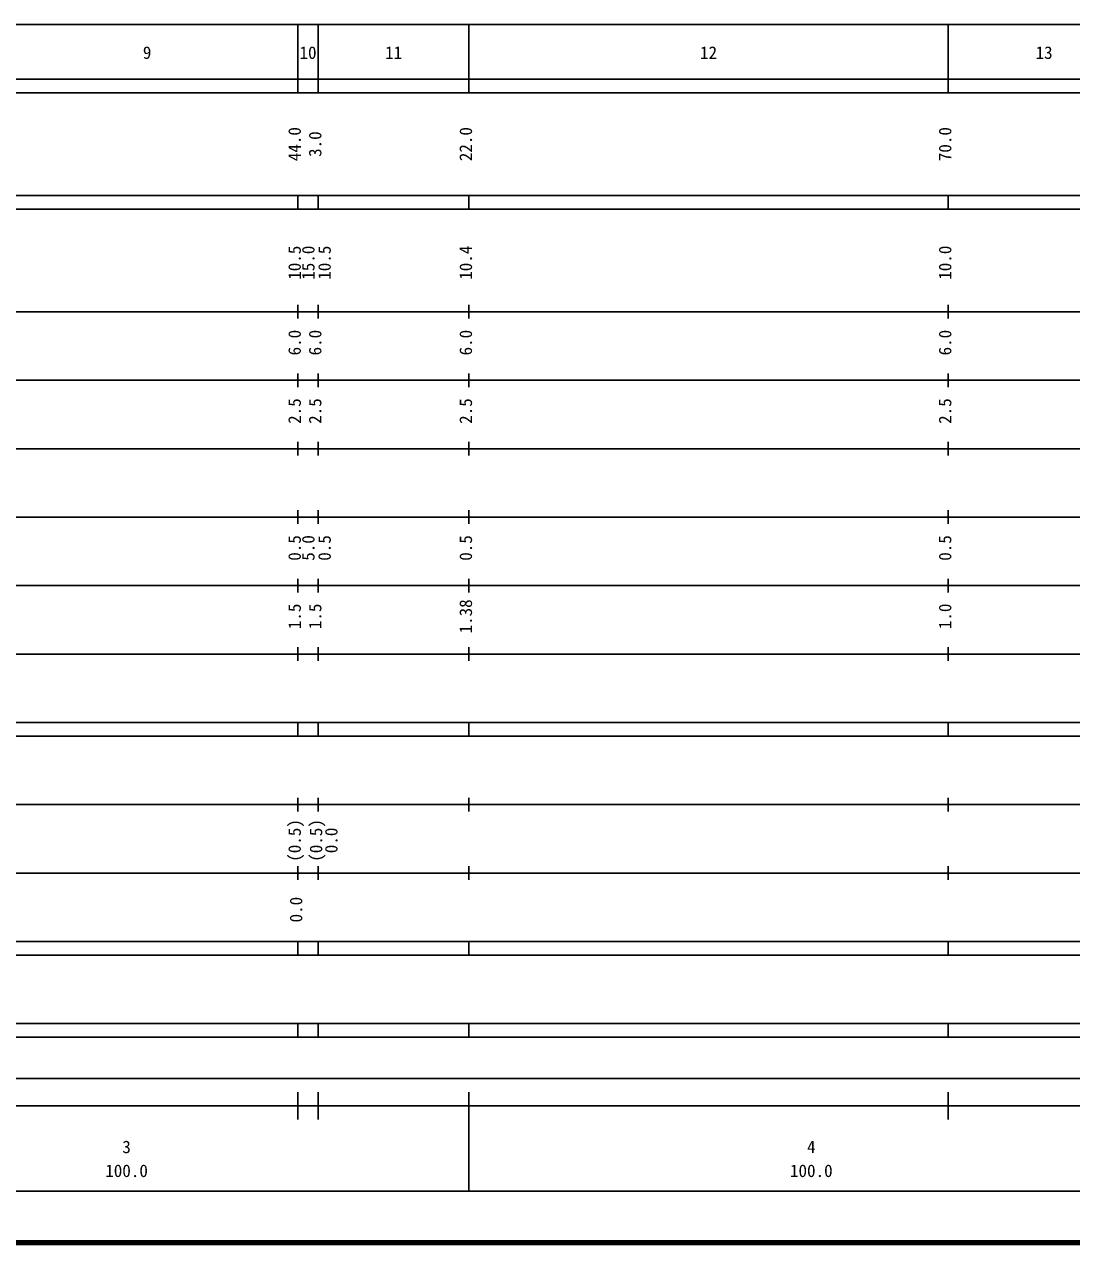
# Model space of a CAD drawing. Units: millimetres on the paper, enlarged 1000 times. Extents: x 40000 to 680000, y 20000 to 380000.
# Drawn here: x 303074 to 456020, y 20000 to 198000 of the extents above; entities that cross this region are included whole.
import ezdxf
from ezdxf.enums import TextEntityAlignment as Align

# ---------------------------------------------------------------- set-up
doc = ezdxf.new("R2010")
doc.units = ezdxf.units.MM
doc.header["$LTSCALE"] = 1000
doc.layers.add('M-TTL', color=2, linetype='Continuous', lineweight=140)
doc.layers.add('M-TTL-BAND', color=7, linetype='Continuous', lineweight=25)
doc.styles.add('ＭＳ ゴシック', font='')
doc.styles.get('ＭＳ ゴシック').set_extended_font_data('MS Gothic')

msp = doc.modelspace()

# ---------------------------------------------------------------- linework, layer by layer
at = {"layer": 'M-TTL'}
msp.add_line((40000, 20000), (680000, 20000), dxfattribs=at)
at = {"layer": 'M-TTL-BAND'}
for p, q in [((68000, 198000), (579000, 198000)), ((343000, 188000), (343000, 198000)), ((346000, 188000), (346000, 198000)), ((368000, 188000), (368000, 198000)), ((438000, 188000), (438000, 198000)), ((40000, 190000), (579000, 190000)), ((40000, 188000), (579000, 188000)), ((40000, 173000), (579000, 173000)), ((343000, 171000), (343000, 173000)), ((346000, 171000), (346000, 173000)), ((368000, 171000), (368000, 173000)), ((438000, 171000), (438000, 173000)), ((40000, 171000), (579000, 171000)), ((343000, 155000), (343000, 157000)), ((346000, 155000), (346000, 157000)), ((368000, 155000), (368000, 157000)), ((438000, 155000), (438000, 157000)), ((40000, 156000), (579000, 156000)), ((46000, 146000), (579000, 146000)), ((343000, 145000), (343000, 147000)), ((346000, 145000), (346000, 147000)), ((368000, 145000), (368000, 147000)), ((438000, 145000), (438000, 147000)), ((52000, 136000), (579000, 136000)), ((343000, 135000), (343000, 137000)), ((346000, 135000), (346000, 137000)), ((368000, 135000), (368000, 137000)), ((438000, 135000), (438000, 137000)), ((343000, 125000), (343000, 127000)), ((346000, 125000), (346000, 127000)), ((368000, 125000), (368000, 127000)), ((438000, 125000), (438000, 127000)), ((46000, 126000), (579000, 126000)), ((52000, 116000), (579000, 116000)), ((343000, 115000), (343000, 117000)), ((346000, 115000), (346000, 117000)), ((368000, 115000), (368000, 117000)), ((438000, 115000), (438000, 117000)), ((343000, 105000), (343000, 107000)), ((346000, 105000), (346000, 107000)), ((368000, 105000), (368000, 107000)), ((438000, 105000), (438000, 107000)), ((46000, 106000), (579000, 106000)), ((40000, 96000), (579000, 96000)), ((343000, 94000), (343000, 96000)), ((346000, 94000), (346000, 96000)), ((368000, 94000), (368000, 96000)), ((438000, 94000), (438000, 96000)), ((40000, 94000), (579000, 94000)), ((49000, 84000), (579000, 84000)), ((343000, 83000), (343000, 85000)), ((346000, 83000), (346000, 85000)), ((368000, 83000), (368000, 85000)), ((438000, 83000), (438000, 85000)), ((343000, 73000), (343000, 75000)), ((346000, 73000), (346000, 75000)), ((368000, 73000), (368000, 75000)), ((438000, 73000), (438000, 75000)), ((40000, 74000), (579000, 74000)), ((40000, 64000), (579000, 64000)), ((343000, 62000), (343000, 64000)), ((346000, 62000), (346000, 64000)), ((368000, 62000), (368000, 64000)), ((438000, 62000), (438000, 64000)), ((40000, 62000), (579000, 62000)), ((40000, 52000), (579000, 52000)), ((343000, 50000), (343000, 52000)), ((346000, 50000), (346000, 52000)), ((368000, 50000), (368000, 52000)), ((438000, 50000), (438000, 52000)), ((40000, 50000), (579000, 50000)), ((71000, 44000), (504000, 44000)), ((343000, 38000), (343000, 42000)), ((346000, 38000), (346000, 42000)), ((368000, 27500), (368000, 42000)), ((438000, 38000), (438000, 42000)), ((40000, 40000), (579000, 40000)), ((68000, 27500), (579000, 27500))]:
    msp.add_line(p, q, dxfattribs=at)

# ---------------------------------------------------------------- texts
at = {"layer": 'M-TTL-BAND', "style": 'ＭＳ ゴシック'}
for s, p in [('9', (321000, 192405)), ('10', (344500, 192405)), ('11', (357000, 192405)), ('12', (403000, 192405)), ('13', (452000, 192405)), ('3', (318000, 32523)), ('4', (418000, 32523)), ('100.0', (318000, 29033)), ('100.0', (418000, 29033))]:
    msp.add_text(s, height=1833, dxfattribs=at).set_placement(p, align=Align.BOTTOM_CENTER)
for s, p in [('44.0', (344000, 180500)), ('3.0', (347000, 180500)), ('22.0', (369000, 180500)), ('70.0', (439000, 180500)), ('10.4', (369000, 163174)), ('10.5', (344000, 163174)), ('15.0', (346000, 163174)), ('10.5', (348370, 163174)), ('10.0', (439000, 163174)), ('6.0', (344000, 151500)), ('6.0', (347000, 151500)), ('6.0', (369000, 151500)), ('6.0', (439000, 151500)), ('2.5', (344000, 141500)), ('2.5', (347000, 141500)), ('2.5', (369000, 141500)), ('2.5', (439000, 141500)), ('0.5', (344000, 121500)), ('5.0', (346000, 121500)), ('0.5', (348370, 121500)), ('0.5', (369000, 121500)), ('0.5', (439000, 121500)), ('1.5', (344000, 111500)), ('1.5', (347000, 111500)), ('1.38', (369000, 111500)), ('1.0', (439000, 111500)), ('(0.5)', (344000, 78764)), ('(0.5)', (347125, 78764)), ('0.0', (349360, 78764)), ('0.0', (344211, 68656))]:
    msp.add_text(s, height=1833, rotation=90, dxfattribs=at).set_placement(p, align=Align.BOTTOM_CENTER)

doc.saveas('drawing.dxf')
